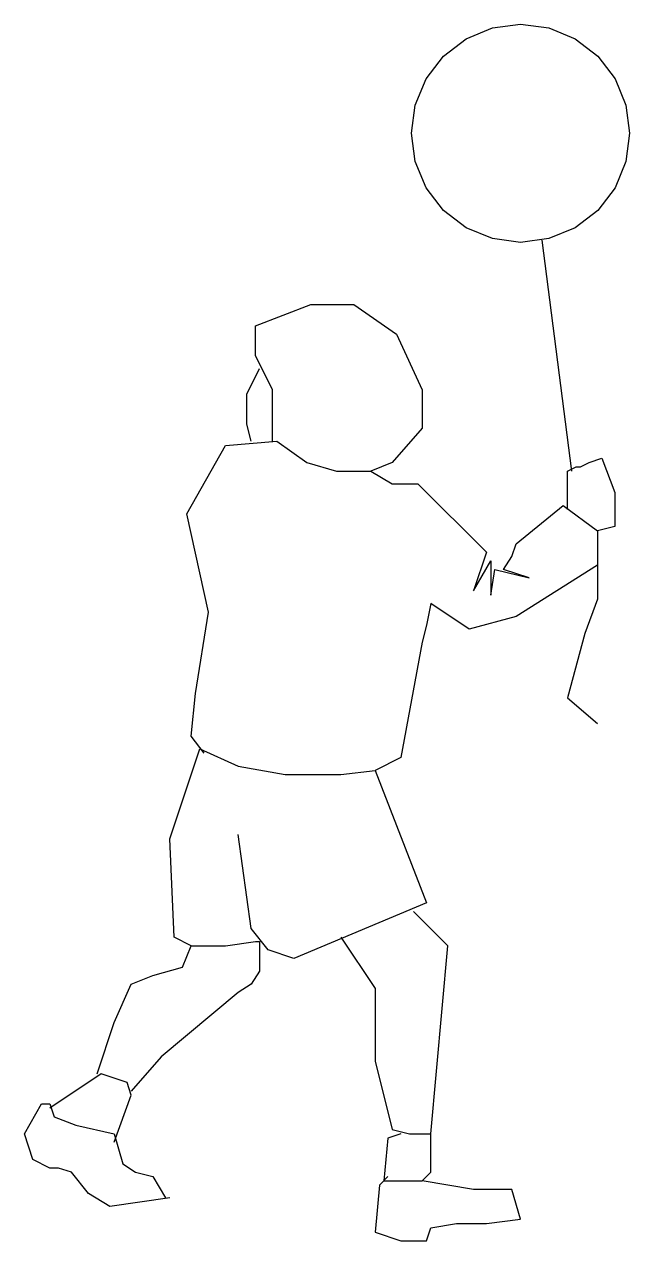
# Model space of a CAD drawing. Extents: x 8.79 to 9.34, y 2.77 to 3.87.
import ezdxf

# ---------------------------------------------------------------- set-up
doc = ezdxf.new("R2010")
doc.units = 0
doc.header["$MEASUREMENT"] = 0
doc.layers.get('0').update_dxf_attribs({"linetype": 'CONTINUOUS'})

msp = doc.modelspace()

# ---------------------------------------------------------------- linework, layer by layer
for p, q in [((9.1904, 3.8566), (9.2141, 3.8665)), ((9.2141, 3.8665), (9.2396, 3.8698)), ((9.2396, 3.8698), (9.265, 3.8665)), ((9.265, 3.8665), (9.2887, 3.8566)), ((9.17, 3.841), (9.1904, 3.8566)), ((9.2887, 3.8566), (9.3091, 3.841)), ((9.1544, 3.8206), (9.17, 3.841)), ((9.3091, 3.841), (9.3247, 3.8206)), ((9.1446, 3.7969), (9.1544, 3.8206)), ((9.3247, 3.8206), (9.3346, 3.7969)), ((9.1412, 3.7715), (9.1446, 3.7969)), ((9.3346, 3.7969), (9.3379, 3.7715)), ((9.1446, 3.746), (9.1412, 3.7715)), ((9.3379, 3.7715), (9.3346, 3.746)), ((9.1544, 3.7223), (9.1446, 3.746)), ((9.3346, 3.746), (9.3247, 3.7223)), ((9.17, 3.7019), (9.1544, 3.7223)), ((9.3247, 3.7223), (9.3091, 3.7019)), ((9.1904, 3.6863), (9.17, 3.7019)), ((9.3091, 3.7019), (9.2887, 3.6863)), ((9.2141, 3.6765), (9.1904, 3.6863)), ((9.2887, 3.6863), (9.265, 3.6765)), ((9.2396, 3.6731), (9.2141, 3.6765)), ((9.265, 3.6765), (9.2396, 3.6731)), ((9.2859, 3.4667), (9.2589, 3.675)), ((9.0004, 3.5979), (9.0505, 3.6171)), ((9.0505, 3.6171), (9.0891, 3.6171)), ((9.0891, 3.6171), (9.1277, 3.5902)), ((9.0004, 3.5709), (9.0004, 3.5979)), ((9.1277, 3.5902), (9.1508, 3.54)), ((9.0158, 3.54), (9.0004, 3.5709)), ((8.9927, 3.5361), (9.0042, 3.5593)), ((8.9927, 3.5091), (8.9927, 3.5361)), ((9.0158, 3.513), (9.0158, 3.54)), ((9.1508, 3.54), (9.1508, 3.5053)), ((9.0158, 3.4937), (9.0158, 3.513)), ((8.9965, 3.4937), (8.9927, 3.5091)), ((9.1508, 3.5053), (9.1238, 3.4744)), ((8.9734, 3.4898), (9.0197, 3.4937)), ((9.0197, 3.4937), (9.0467, 3.4744)), ((8.9387, 3.4281), (8.9734, 3.4898)), ((9.0467, 3.4744), (9.0737, 3.4667)), ((9.1238, 3.4744), (9.1045, 3.4667)), ((9.282, 3.4667), (9.2897, 3.4706)), ((9.2897, 3.4706), (9.2936, 3.4706)), ((9.2936, 3.4706), (9.3013, 3.4744)), ((9.3013, 3.4744), (9.3129, 3.4783)), ((9.3129, 3.4783), (9.3244, 3.4474)), ((9.0737, 3.4667), (9.1045, 3.4667)), ((9.1045, 3.4667), (9.1238, 3.4551)), ((9.282, 3.4474), (9.282, 3.4667)), ((9.1238, 3.4551), (9.147, 3.4551)), ((9.147, 3.4551), (9.2087, 3.3934)), ((9.282, 3.432), (9.282, 3.4474)), ((9.3244, 3.4474), (9.3244, 3.4166)), ((9.2357, 3.4011), (9.2781, 3.4358)), ((9.2781, 3.4358), (9.309, 3.4127)), ((8.958, 3.3394), (8.9387, 3.4281)), ((9.3244, 3.4166), (9.309, 3.4127)), ((9.309, 3.4127), (9.309, 3.3818)), ((9.2087, 3.3934), (9.1971, 3.3587)), ((9.2318, 3.3896), (9.2357, 3.4011)), ((9.1971, 3.3587), (9.2126, 3.3857)), ((9.2126, 3.3857), (9.2126, 3.3548)), ((9.2241, 3.378), (9.2318, 3.3896)), ((9.309, 3.3818), (9.2357, 3.3355)), ((9.309, 3.3818), (9.309, 3.351)), ((9.2126, 3.3548), (9.2164, 3.378)), ((9.2164, 3.378), (9.2473, 3.3703)), ((9.2473, 3.3703), (9.2241, 3.378)), ((9.309, 3.351), (9.2974, 3.3201)), ((8.9464, 3.2661), (8.958, 3.3394)), ((9.1586, 3.3471), (9.1547, 3.3278)), ((9.1933, 3.324), (9.1586, 3.3471)), ((9.1547, 3.3278), (9.1508, 3.3124)), ((9.2357, 3.3355), (9.1933, 3.324)), ((9.2974, 3.3201), (9.282, 3.2622)), ((9.1508, 3.3124), (9.1315, 3.2082)), ((8.9425, 3.2275), (8.9464, 3.2661)), ((9.282, 3.2622), (9.309, 3.2391)), ((8.9541, 3.2121), (8.9425, 3.2275)), ((8.9232, 3.1349), (8.9502, 3.216)), ((8.9502, 3.216), (8.985, 3.2005)), ((9.1315, 3.2082), (9.1084, 3.1967)), ((8.985, 3.2005), (9.0274, 3.1928)), ((9.0775, 3.1928), (9.1084, 3.1967)), ((9.1084, 3.1967), (9.1547, 3.0771)), ((9.0274, 3.1928), (9.0775, 3.1928)), ((8.9965, 3.0539), (8.985, 3.1388)), ((8.9271, 3.0462), (8.9232, 3.1349)), ((9.1547, 3.0771), (9.0351, 3.0269)), ((9.174, 3.0385), (9.1431, 3.0694)), ((9.012, 3.0346), (8.9965, 3.0539)), ((8.9425, 3.0385), (8.9271, 3.0462)), ((8.9734, 3.0385), (9.0004, 3.0424)), ((9.0004, 3.0424), (9.0042, 3.0424)), ((9.0042, 3.0424), (9.0042, 3.0154)), ((9.0775, 3.0462), (9.1084, 2.9999)), ((8.9348, 3.0192), (8.9425, 3.0385)), ((8.9425, 3.0385), (8.9734, 3.0385)), ((9.0351, 3.0269), (9.012, 3.0346)), ((9.1586, 2.8688), (9.174, 3.0385)), ((8.9078, 3.0115), (8.9348, 3.0192)), ((8.8885, 3.0038), (8.9078, 3.0115)), ((9.0042, 3.0154), (8.9965, 3.0038)), ((8.8731, 2.9691), (8.8885, 3.0038)), ((8.9965, 3.0038), (8.985, 2.9961)), ((9.1084, 2.9999), (9.1084, 2.9343)), ((8.985, 2.9961), (8.9155, 2.9382)), ((8.8577, 2.9228), (8.8731, 2.9691)), ((8.9155, 2.9382), (8.8885, 2.9073)), ((9.1084, 2.9343), (9.1238, 2.8726)), ((8.8615, 2.9228), (8.8152, 2.8919)), ((8.8847, 2.9151), (8.8615, 2.9228)), ((8.8885, 2.9035), (8.8847, 2.9151)), ((8.8731, 2.8611), (8.8885, 2.9035)), ((8.7921, 2.8688), (8.8075, 2.8958)), ((8.8075, 2.8958), (8.8152, 2.8958)), ((8.8152, 2.8958), (8.8191, 2.8842)), ((8.8191, 2.8842), (8.8384, 2.8765)), ((8.8384, 2.8765), (8.8731, 2.8688)), ((8.7998, 2.8456), (8.7921, 2.8688)), ((8.8731, 2.8688), (8.8808, 2.8418)), ((9.12, 2.8649), (9.1161, 2.8263)), ((9.1315, 2.8688), (9.12, 2.8649)), ((9.1238, 2.8726), (9.1393, 2.8688)), ((9.1393, 2.8688), (9.1586, 2.8688)), ((9.1586, 2.8341), (9.1586, 2.8688)), ((8.8152, 2.8379), (8.7998, 2.8456)), ((8.8229, 2.8379), (8.8152, 2.8379)), ((8.8345, 2.8341), (8.8229, 2.8379)), ((8.8499, 2.8148), (8.8345, 2.8341)), ((8.8808, 2.8418), (8.8924, 2.8341)), ((8.8924, 2.8341), (8.9078, 2.8302)), ((9.1508, 2.8263), (9.1586, 2.8341)), ((8.9078, 2.8302), (8.9194, 2.8109)), ((9.1123, 2.8225), (9.1084, 2.78)), ((9.12, 2.8302), (9.1123, 2.8225)), ((9.1161, 2.8263), (9.1508, 2.8263)), ((9.1971, 2.8186), (9.1508, 2.8263)), ((8.8692, 2.8032), (8.8499, 2.8148)), ((8.9232, 2.8109), (8.8692, 2.8032)), ((9.2318, 2.8186), (9.1971, 2.8186)), ((9.2396, 2.7916), (9.2318, 2.8186)), ((9.1586, 2.7839), (9.1817, 2.7878)), ((9.1817, 2.7878), (9.2087, 2.7878)), ((9.2087, 2.7878), (9.2396, 2.7916)), ((9.1084, 2.78), (9.1315, 2.7723)), ((9.1547, 2.7723), (9.1586, 2.7839)), ((9.1315, 2.7723), (9.1547, 2.7723))]:
    msp.add_line(p, q)

doc.saveas('drawing.dxf')
